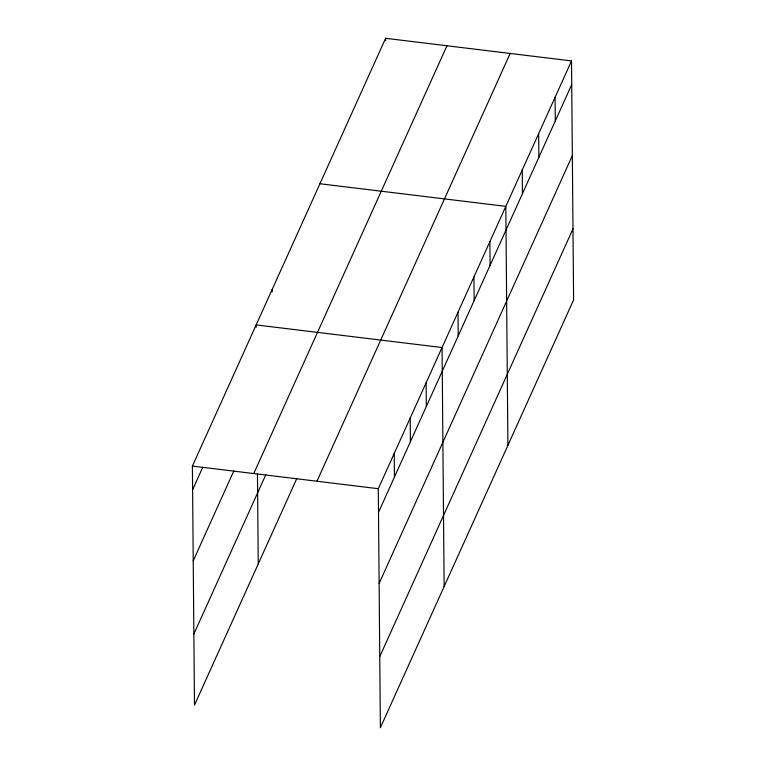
<?xml version="1.0" encoding="UTF-8"?>
<svg xmlns="http://www.w3.org/2000/svg" width="766" height="766" viewBox="0 0 766 766"><rect width="100%" height="100%" fill="white"/><g stroke="black" fill="none" stroke-linecap="round" stroke-linejoin="round"><path stroke-width="1.15" d="M296.892 478.357L194.487 705.084L192.4 466.082L385.624 38.3L571.513 60.916L573.6 299.918L380.376 727.7L378.289 488.698L571.513 60.916M192.611 489.742L202.751 467.289M193.233 560.808L233.802 470.975M253.747 473.551L446.961 45.759M193.865 634.018L265.84 474.671M316.952 481.24L510.166 53.448M378.5 512.358L571.723 84.576M379.122 583.424L572.336 155.632M379.754 656.634L572.978 228.852M319.929 183.744L505.819 206.36L507.906 445.362M192.4 466.082L378.289 488.698M555.091 97.272L555.293 120.932M538.661 133.638L538.871 157.298M522.24 170.004L522.45 193.664M489.876 241.654L490.087 265.314M473.934 276.947L474.144 300.607M457.991 312.241L458.202 335.901M444.136 586.526L442.059 347.534L256.16 324.918L256.189 327.283M426.116 382.828L426.317 406.487M410.174 418.121L410.385 441.771M394.231 453.405L394.442 477.065M385.624 38.3L385.643 40.665M272.102 289.625L272.121 291.99M257.462 473.963L258.247 563.92"/></g></svg>
